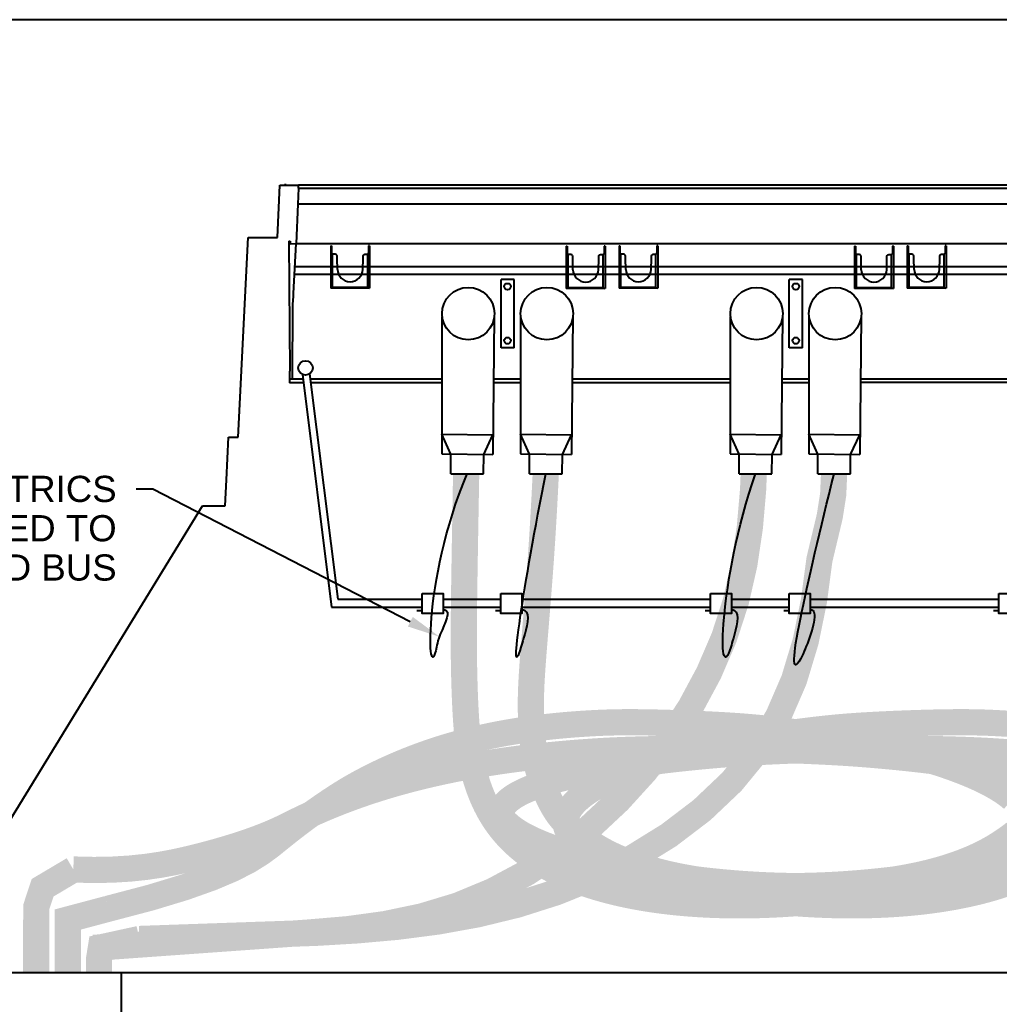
# Model space of a CAD drawing. Header units: feet. Extents: x -208 to 2089, y -974 to 342.
# Drawn here: x 1300.4 to 1375.2, y -376.1 to -300.9 of the extents above; entities that cross this region are included whole.
import ezdxf
from ezdxf import colors
from ezdxf.entities.mleader import LeaderData, LeaderLine
from ezdxf.math import Vec2, Vec3

# ---------------------------------------------------------------- set-up
doc = ezdxf.new("R2010")
doc.units = ezdxf.units.FT
doc.header["$MEASUREMENT"] = 0
doc.layers.get('Defpoints').update_dxf_attribs({"color": 5})
for name, color, linetype in [('CABLE', 2, 'Continuous'), ('EQUIPMENT', 6, 'Continuous'), ('TEXT', 1, 'Continuous')]:
    doc.layers.add(name, color=color, linetype=linetype)
doc.styles.add('NEI-A', font='arial.ttf', dxfattribs={"height": 0.1})

msp = doc.modelspace()

# ---------------------------------------------------------------- linework, layer by layer
at = {"layer": 'CABLE', "const_width": 2}
for points in [[(1334.47346, -335.49315), (1334.4494, -336.84975), (1334.42727, -338.10222), (1334.40697, -339.26021), (1334.38841, -340.33334), (1334.37149, -341.33122), (1334.35611, -342.26349), (1334.34219, -343.13977), (1334.32961, -343.96968), (1334.31836, -344.76204), (1334.3087, -345.52246), (1334.30094, -346.25572), (1334.29542, -346.96663), (1334.29248, -347.65997), (1334.29242, -348.34055), (1334.2956, -349.01315), (1334.30232, -349.68258), (1334.31286, -350.35187), (1334.32718, -351.01705), (1334.34518, -351.67239), (1334.36677, -352.31219), (1334.39185, -352.93069), (1334.42031, -353.5222), (1334.45208, -354.08097), (1334.48703, -354.60128), (1334.52514, -355.07922), (1334.56658, -355.51816), (1334.61158, -355.92324), (1334.66037, -356.29964), (1334.71319, -356.65252), (1334.77027, -356.98706), (1334.83183, -357.30842), (1334.89812, -357.62176), (1334.96935, -357.93136), (1335.04571, -358.23797), (1335.12738, -358.54144), (1335.21454, -358.84162), (1335.30735, -359.13837), (1335.40601, -359.43154), (1335.51067, -359.72099), (1335.62153, -360.00656), (1335.73875, -360.28812), (1335.86249, -360.56553), (1335.99293, -360.83864), (1336.1302, -361.10734), (1336.27448, -361.37147), (1336.42592, -361.63092), (1336.58468, -361.88553), (1336.75092, -362.13517), (1336.92476, -362.37973), (1337.10622, -362.61916), (1337.29525, -362.85345), (1337.49182, -363.08255), (1337.69592, -363.30646), (1337.9075, -363.52513), (1338.12653, -363.73856), (1338.35299, -363.94671), (1338.58683, -364.14958), (1338.82791, -364.34718), (1339.0761, -364.53957), (1339.33125, -364.72679), (1339.59321, -364.90887), (1339.86183, -365.08587), (1340.13698, -365.25782), (1340.41851, -365.42476), (1340.70626, -365.58675), (1341.0001, -365.74381), (1341.29988, -365.89601), (1341.60545, -366.04337), (1341.91666, -366.18594), (1342.23337, -366.32377), (1342.55543, -366.45689), (1342.88269, -366.58536), (1343.21501, -366.70921), (1343.55223, -366.82849), (1343.89422, -366.94325), (1344.24082, -367.05352), (1344.59189, -367.15934), (1344.94728, -367.26077), (1345.30684, -367.35784), (1345.67043, -367.4506), (1346.0379, -367.5391), (1346.4091, -367.62337), (1346.78389, -367.70345), (1347.16211, -367.7794), (1347.54363, -367.85125), (1347.92829, -367.91905), (1348.31595, -367.98285), (1348.70646, -368.04267), (1349.09968, -368.09858), (1349.49545, -368.15061), (1349.89363, -368.1988), (1350.29408, -368.2432), (1350.69664, -368.28385), (1351.10117, -368.32079), (1351.50752, -368.35408), (1351.91555, -368.38374), (1352.3251, -368.40984), (1352.73604, -368.43239), (1353.14821, -368.45146), (1353.56147, -368.46709), (1353.97566, -368.47931), (1354.39065, -368.48817), (1354.80629, -368.49372), (1355.22243, -368.496), (1355.63891, -368.49505), (1356.05561, -368.49091), (1356.47236, -368.48363), (1356.88902, -368.47325), (1357.30545, -368.45982), (1357.72149, -368.44337), (1358.13701, -368.42396), (1358.55184, -368.40162), (1358.96586, -368.37639), (1359.3789, -368.34833), (1359.79083, -368.31747), (1360.20149, -368.28386), (1360.61074, -368.24755), (1361.01843, -368.20856), (1361.42441, -368.16696), (1361.82855, -368.12277), (1362.23068, -368.07605), (1362.63067, -368.02684), (1363.02836, -367.97517), (1363.42361, -367.92111), (1363.81628, -367.86468), (1364.20621, -367.80593), (1364.59326, -367.7449), (1364.97728, -367.68164), (1365.35813, -367.6162), (1365.73565, -367.54861), (1366.10971, -367.47891), (1366.48015, -367.40716), (1366.84682, -367.33339), (1367.20959, -367.25764), (1367.5683, -367.17997), (1367.9228, -367.10042), (1368.27295, -367.01902), (1368.61861, -366.93582), (1368.95961, -366.85086), (1369.29583, -366.76419), (1369.62711, -366.67586), (1369.9533, -366.58589), (1370.27426, -366.49435), (1370.58984, -366.40126), (1370.89989, -366.30668), (1371.20427, -366.21065), (1371.50283, -366.1132), (1371.79542, -366.0144), (1372.08189, -365.91426), (1372.3621, -365.81285), (1372.6359, -365.7102), (1372.90315, -365.60636), (1373.1637, -365.50137), (1373.41739, -365.39528), (1373.66409, -365.28812), (1373.90364, -365.17994), (1374.13591, -365.07079), (1374.36073, -364.9607), (1374.57797, -364.84972), (1374.78748, -364.7379), (1374.98911, -364.62527), (1375.18272, -364.51189), (1375.36815, -364.39779), (1375.54526, -364.28301), (1375.71391, -364.16761), (1375.87394, -364.05161), (1376.02521, -363.93508), (1376.16758, -363.81805)], [(1356.41997, -335.55039), (1356.37262, -336.76106), (1356.12521, -339.62769), (1355.70199, -342.46724), (1355.06174, -345.27212), (1354.16497, -348.03428), (1353.00352, -350.7374), (1351.59608, -353.35802), (1349.96223, -355.87249), (1348.12152, -358.25714), (1346.09353, -360.4883), (1343.89781, -362.5423), (1341.55394, -364.39548), (1339.08148, -366.02416), (1336.49999, -367.40469), (1333.82905, -368.51339), (1331.08665, -369.34088), (1328.28563, -369.92569), (1325.4377, -370.31633), (1322.5546, -370.56137), (1306.02817, -371.74378)], [(1362.55216, -335.55039), (1362.48514, -337.11841), (1362.22281, -338.79473), (1361.43549, -342.09586), (1361.01372, -345.25383), (1360.38604, -348.32812), (1359.49584, -351.28147), (1358.28651, -354.07663), (1356.70368, -356.67696), (1354.74728, -359.0603), (1352.47341, -361.21955), (1349.94082, -363.14827), (1347.20819, -364.84003), (1344.33427, -366.28842), (1341.37759, -367.48711), (1338.3794, -368.44173), (1335.3481, -369.18059), (1332.28841, -369.7345), (1329.20506, -370.13429), (1326.1028, -370.41079), (1322.98633, -370.59481), (1309.53383, -371.06282)], [(1340.54798, -335.55039), (1340.47098, -337.09648), (1340.39449, -338.50865), (1340.31867, -339.80032), (1340.2437, -340.98493), (1340.16975, -342.07592), (1340.09701, -343.08672), (1340.02564, -344.03077), (1339.95582, -344.9215), (1339.8878, -345.77), (1339.82212, -346.5779), (1339.75943, -347.3445), (1339.70034, -348.06909), (1339.64547, -348.75095), (1339.59546, -349.38938), (1339.55094, -349.98366), (1339.51252, -350.53308), (1339.48067, -351.03795), (1339.4552, -351.50268), (1339.43575, -351.93267), (1339.42195, -352.33335), (1339.41345, -352.71015), (1339.40989, -353.06847), (1339.4109, -353.41375), (1339.41614, -353.75139), (1339.42533, -354.0859), (1339.43856, -354.41807), (1339.45602, -354.74778), (1339.47789, -355.07489), (1339.50435, -355.39927), (1339.5356, -355.7208), (1339.5718, -356.03935), (1339.61315, -356.35478), (1339.65983, -356.66698), (1339.71202, -356.97581), (1339.76991, -357.28114), (1339.83368, -357.58285), (1339.90351, -357.8808), (1339.97959, -358.17487), (1340.06209, -358.46492), (1340.15121, -358.75084), (1340.24686, -359.03221), (1340.34791, -359.30751), (1340.45293, -359.57497), (1340.56052, -359.83279), (1340.66927, -360.07918), (1340.77778, -360.31234), (1340.88463, -360.53049), (1340.98842, -360.73184), (1341.08811, -360.91526), (1341.18415, -361.08223), (1341.27738, -361.2349), (1341.36863, -361.37543), (1341.45871, -361.50596), (1341.54846, -361.62864), (1341.63871, -361.74562), (1341.73028, -361.85904), (1341.82421, -361.97093), (1341.92235, -362.08275), (1342.02674, -362.19585), (1342.13944, -362.31155), (1342.2625, -362.43119), (1342.39796, -362.55611), (1342.54789, -362.68764), (1342.71433, -362.82713), (1342.89875, -362.97538), (1343.10027, -363.13113), (1343.31742, -363.29257), (1343.54874, -363.45792), (1343.79277, -363.62537), (1344.04804, -363.79313), (1344.31309, -363.95941), (1344.58645, -364.1224), (1344.86688, -364.28063), (1345.154, -364.43383), (1345.44767, -364.58206), (1345.74771, -364.72536), (1346.05397, -364.86378), (1346.3663, -364.99738), (1346.68454, -365.1262), (1347.00852, -365.2503), (1347.33811, -365.36971), (1347.67313, -365.4845), (1348.01344, -365.59472), (1348.35886, -365.7004), (1348.70926, -365.80161), (1349.06447, -365.89839), (1349.42433, -365.9908), (1349.78868, -366.07887), (1350.15738, -366.16267), (1350.53026, -366.24224), (1350.90717, -366.31764), (1351.28794, -366.3889), (1351.67243, -366.45609), (1352.06047, -366.51924), (1352.45191, -366.57842), (1352.84659, -366.63367), (1353.24436, -366.68504), (1353.64506, -366.73258), (1354.04852, -366.77635), (1354.4546, -366.81638), (1354.86314, -366.85274), (1355.27398, -366.88546), (1355.68696, -366.91461), (1356.10193, -366.94022), (1356.51873, -366.96236), (1356.9372, -366.98106), (1357.35718, -366.99639), (1357.77853, -367.00839), (1358.20108, -367.0171), (1358.62467, -367.02258), (1359.04915, -367.02489), (1359.47436, -367.02406), (1359.90015, -367.02015), (1360.32635, -367.01322), (1360.75281, -367.0033), (1361.17938, -366.99045), (1361.6059, -366.97471), (1362.0322, -366.95615), (1362.45814, -366.9348), (1362.88356, -366.91073), (1363.30829, -366.88397), (1363.73219, -366.85458), (1364.15509, -366.8226), (1364.57684, -366.7881), (1364.99728, -366.75111), (1365.41626, -366.71169), (1365.83362, -366.66989), (1366.24919, -366.62575), (1366.66283, -366.57933), (1367.07438, -366.53068), (1367.48368, -366.47985), (1367.89057, -366.42688), (1368.2949, -366.37183), (1368.69651, -366.31474), (1369.09524, -366.25567), (1369.49093, -366.19467), (1369.88344, -366.13179), (1370.2726, -366.06707), (1370.65825, -366.00056), (1371.04024, -365.93232), (1371.41842, -365.8624), (1371.79261, -365.79084), (1372.16268, -365.7177), (1372.52846, -365.64302), (1372.88979, -365.56686), (1373.24651, -365.48926), (1373.59848, -365.41028), (1373.94553, -365.32996), (1374.28751, -365.24836), (1374.62426, -365.16552), (1374.95562, -365.0815), (1375.28143, -364.99634), (1375.60154, -364.91009), (1375.9158, -364.82281), (1376.22404, -364.73454)], [(1376.17256, -360.37103), (1376.03734, -360.25487), (1375.89408, -360.13916), (1375.74289, -360.02391), (1375.58389, -359.90915), (1375.41719, -359.79491), (1375.24288, -359.68121), (1375.06108, -359.56808), (1374.87189, -359.45553), (1374.67543, -359.3436), (1374.4718, -359.23231), (1374.26111, -359.12168), (1374.04346, -359.01174), (1373.81896, -358.90251), (1373.58773, -358.79402), (1373.34987, -358.68629), (1373.10548, -358.57934), (1372.85468, -358.47321), (1372.59757, -358.36791), (1372.33426, -358.26347), (1372.06486, -358.15992), (1371.78948, -358.05727), (1371.50822, -357.95556), (1371.22119, -357.8548), (1370.92849, -357.75503), (1370.63025, -357.65626), (1370.32656, -357.55853), (1370.01753, -357.46185), (1369.70327, -357.36625), (1369.38388, -357.27175), (1369.05949, -357.17839), (1368.73018, -357.08618), (1368.39608, -356.99515), (1368.05729, -356.90532), (1367.71391, -356.81672), (1367.36605, -356.72937), (1367.01383, -356.64329), (1366.65734, -356.55852), (1366.29671, -356.47508), (1365.93202, -356.39298), (1365.5634, -356.31226), (1365.19095, -356.23294), (1364.81478, -356.15504), (1364.435, -356.07859), (1364.0517, -356.00362), (1363.66501, -355.93014), (1363.27503, -355.85818), (1362.88186, -355.78777), (1362.48562, -355.71893), (1362.08641, -355.65169), (1361.68434, -355.58607), (1361.27952, -355.52209), (1360.87205, -355.45978), (1360.46204, -355.39916), (1360.04961, -355.34027), (1359.63486, -355.28311), (1359.21789, -355.22773), (1358.79881, -355.17413), (1358.37774, -355.12235), (1357.95477, -355.07241), (1357.52888, -355.02432), (1357.09446, -354.97801), (1356.64476, -354.9334), (1356.17302, -354.8904), (1355.67251, -354.84892), (1355.13647, -354.80889), (1354.55814, -354.77021), (1353.93079, -354.73281), (1353.25111, -354.6967), (1352.52958, -354.66233), (1351.78011, -354.63025), (1351.01663, -354.601), (1350.25306, -354.57514), (1349.50332, -354.55322), (1348.78134, -354.53578), (1348.10104, -354.52338), (1347.47289, -354.51642), (1346.8936, -354.51467), (1346.35642, -354.51778), (1345.85462, -354.52536), (1345.38145, -354.53707), (1344.93017, -354.55253), (1344.49404, -354.57138), (1344.06632, -354.59324), (1343.6414, -354.61781), (1343.21825, -354.64507), (1342.79698, -354.67502), (1342.37771, -354.70769), (1341.96052, -354.74312), (1341.54554, -354.78132), (1341.13287, -354.82231), (1340.72262, -354.86613), (1340.31489, -354.9128), (1339.90978, -354.96232), (1339.50738, -355.01474), (1339.10779, -355.07005), (1338.71109, -355.12829), (1338.31737, -355.18947), (1337.92673, -355.2536), (1337.53927, -355.32071), (1337.15505, -355.39081), (1336.77409, -355.46389), (1336.39639, -355.53992), (1336.02196, -355.61891), (1335.65079, -355.70082), (1335.28288, -355.78564), (1334.91822, -355.87335), (1334.55683, -355.96394), (1334.1987, -356.05739), (1333.84379, -356.15366), (1333.49207, -356.25274), (1333.1435, -356.35459), (1332.79807, -356.45917), (1332.45572, -356.56647), (1332.11643, -356.67645), (1331.78016, -356.78907), (1331.44688, -356.90432), (1331.11655, -357.02216), (1330.78914, -357.14256), (1330.46462, -357.2655), (1330.14295, -357.39093), (1329.82409, -357.51883), (1329.50802, -357.64918), (1329.1947, -357.78194), (1328.8841, -357.91708), (1328.57618, -358.05457), (1328.2709, -358.19439), (1327.96824, -358.33649), (1327.66816, -358.48086), (1327.37062, -358.62747), (1327.07559, -358.77627), (1326.78305, -358.92725), (1326.49229, -359.08086), (1326.20006, -359.23954), (1325.90242, -359.40622), (1325.59545, -359.58382), (1325.27522, -359.77527), (1324.93782, -359.98349), (1324.57931, -360.21141), (1324.19577, -360.46196), (1323.78407, -360.73769), (1323.34425, -361.0397), (1322.87713, -361.36872), (1322.38356, -361.72548), (1321.86434, -362.1107), (1321.32033, -362.5251), (1320.75233, -362.96943), (1320.1612, -363.44441), (1319.533, -363.95138), (1318.79488, -364.49422), (1317.85921, -365.07739), (1316.63839, -365.7054), (1315.04481, -366.38273), (1312.99084, -367.11385), (1310.38887, -367.90326), (1307.15129, -368.75545)], [(1376.34312, -366.58536), (1376.01081, -366.70921), (1375.67358, -366.82849), (1375.3316, -366.94325), (1374.985, -367.05352), (1374.63393, -367.15934), (1374.27854, -367.26077), (1373.91898, -367.35784), (1373.55539, -367.4506), (1373.18792, -367.5391), (1372.81672, -367.62337), (1372.44193, -367.70345), (1372.0637, -367.7794), (1371.68218, -367.85125), (1371.29752, -367.91905), (1370.90986, -367.98285), (1370.51935, -368.04267), (1370.12613, -368.09858), (1369.73036, -368.15061), (1369.33218, -368.1988), (1368.93174, -368.2432), (1368.52917, -368.28385), (1368.12464, -368.32079), (1367.71829, -368.35408), (1367.31027, -368.38374), (1366.90071, -368.40984), (1366.48977, -368.43239), (1366.0776, -368.45146), (1365.66435, -368.46709), (1365.25015, -368.47931), (1364.83516, -368.48817), (1364.41952, -368.49372), (1364.00339, -368.496), (1363.5869, -368.49505), (1363.17021, -368.49091), (1362.75346, -368.48363), (1362.33679, -368.47325), (1361.92037, -368.45982), (1361.50432, -368.44337), (1361.08881, -368.42396), (1360.67397, -368.40162), (1360.25996, -368.37639), (1359.84691, -368.34833), (1359.43499, -368.31747), (1359.02433, -368.28386), (1358.61508, -368.24755), (1358.20739, -368.20856), (1357.8014, -368.16696), (1357.39727, -368.12277), (1356.99513, -368.07605), (1356.59515, -368.02684), (1356.19745, -367.97517), (1355.8022, -367.92111), (1355.40953, -367.86468), (1355.0196, -367.80593), (1354.63255, -367.7449), (1354.24853, -367.68164), (1353.86768, -367.6162), (1353.49016, -367.54861), (1353.11611, -367.47891), (1352.74567, -367.40716), (1352.37899, -367.33339), (1352.01623, -367.25764), (1351.65752, -367.17997), (1351.30302, -367.10042), (1350.95286, -367.01902), (1350.60721, -366.93582), (1350.2662, -366.85086), (1349.92998, -366.76419), (1349.5987, -366.67586), (1349.27251, -366.58589), (1348.95155, -366.49435), (1348.63598, -366.40126), (1348.32592, -366.30668), (1348.02155, -366.21065), (1347.72299, -366.1132), (1347.4304, -366.0144), (1347.14393, -365.91426), (1346.86371, -365.81285), (1346.58991, -365.7102), (1346.32266, -365.60636), (1346.06212, -365.50137), (1345.80842, -365.39528), (1345.56173, -365.28812), (1345.32217, -365.17994), (1345.08991, -365.07079), (1344.86508, -364.9607), (1344.64784, -364.84972), (1344.43833, -364.7379), (1344.2367, -364.62527), (1344.0431, -364.51189), (1343.85766, -364.39779), (1343.68055, -364.28301), (1343.5119, -364.16761), (1343.35187, -364.05161), (1343.2006, -363.93508), (1343.05824, -363.81805), (1342.92492, -363.70056), (1342.80077, -363.58265), (1342.68591, -363.46437), (1342.58044, -363.34575), (1342.48449, -363.22685), (1342.39816, -363.10769), (1342.32158, -362.98832), (1342.25484, -362.86878), (1342.19805, -362.74911), (1342.15118, -362.62934), (1342.11416, -362.50949), (1342.08696, -362.38961), (1342.06951, -362.2697), (1342.06176, -362.14981), (1342.06365, -362.02997), (1342.07514, -361.91019), (1342.09616, -361.79051), (1342.12661, -361.67096), (1342.16638, -361.55155), (1342.21538, -361.43232), (1342.27348, -361.31328), (1342.34058, -361.19447), (1342.41657, -361.0759), (1342.50135, -360.9576), (1342.5948, -360.8396), (1342.69683, -360.72192), (1342.80732, -360.60458), (1342.92616, -360.48761), (1343.05325, -360.37103), (1343.18848, -360.25487), (1343.33174, -360.13916), (1343.48292, -360.02391), (1343.64192, -359.90915), (1343.80863, -359.79491), (1343.98294, -359.68121), (1344.16474, -359.56808), (1344.35392, -359.45553), (1344.55038, -359.3436), (1344.75402, -359.23231), (1344.96471, -359.12168), (1345.18236, -359.01174), (1345.40685, -358.90251), (1345.63808, -358.79402), (1345.87595, -358.68629), (1346.12033, -358.57934), (1346.37113, -358.47321), (1346.62824, -358.36791), (1346.89155, -358.26347), (1347.16095, -358.15992), (1347.43634, -358.05727), (1347.7176, -357.95556), (1348.00463, -357.8548), (1348.29732, -357.75503), (1348.59557, -357.65626), (1348.89926, -357.55853), (1349.20829, -357.46185), (1349.52255, -357.36625), (1349.84193, -357.27175), (1350.16633, -357.17839), (1350.49563, -357.08618), (1350.82973, -356.99515), (1351.16853, -356.90532), (1351.51191, -356.81672), (1351.85976, -356.72937), (1352.21199, -356.64329), (1352.56847, -356.55852), (1352.92911, -356.47508), (1353.29379, -356.39298), (1353.66241, -356.31226), (1354.03486, -356.23294), (1354.41103, -356.15504), (1354.79082, -356.07859), (1355.17411, -356.00362), (1355.5608, -355.93014), (1355.95079, -355.85818), (1356.34395, -355.78777), (1356.7402, -355.71893), (1357.13941, -355.65169), (1357.54148, -355.58607), (1357.9463, -355.52209), (1358.35377, -355.45978), (1358.76377, -355.39916), (1359.1762, -355.34027), (1359.59096, -355.28311), (1360.00793, -355.22773), (1360.427, -355.17413), (1360.84808, -355.12235), (1361.27104, -355.07241), (1361.69693, -355.02432), (1362.13135, -354.97801), (1362.58106, -354.9334), (1363.05279, -354.8904), (1363.55331, -354.84892), (1364.08935, -354.80889), (1364.66767, -354.77021), (1365.29502, -354.73281), (1365.9747, -354.6967), (1366.69624, -354.66233), (1367.44571, -354.63025), (1368.20919, -354.601), (1368.97276, -354.57514), (1369.72249, -354.55322), (1370.44447, -354.53578), (1371.12478, -354.52338), (1371.75293, -354.51642), (1372.33222, -354.51467), (1372.86939, -354.51778), (1373.37119, -354.52536), (1373.84436, -354.53707), (1374.29564, -354.55253), (1374.73177, -354.57138), (1375.1595, -354.59324), (1375.58442, -354.61781), (1376.00756, -354.64507), (1376.42883, -354.67502)], [(1376.34431, -358.53224), (1376.04937, -358.46688), (1375.74845, -358.40242), (1375.44165, -358.33886), (1375.12908, -358.27621), (1374.81086, -358.21448), (1374.4871, -358.15367), (1374.15792, -358.09381), (1373.82341, -358.03489), (1373.4837, -357.97693), (1373.13889, -357.91993), (1372.7891, -357.8639), (1372.43445, -357.80885), (1372.07503, -357.75479), (1371.71097, -357.70172), (1371.34238, -357.64967), (1370.96936, -357.59862), (1370.59204, -357.5486), (1370.21051, -357.49962), (1369.82491, -357.45167), (1369.43532, -357.40477), (1369.04188, -357.35894), (1368.64469, -357.31416), (1368.24385, -357.27047), (1367.8395, -357.22785), (1367.43172, -357.18633), (1367.02065, -357.14591), (1366.60639, -357.1066), (1366.18905, -357.06841), (1365.76874, -357.03135), (1365.34558, -356.99542), (1364.91848, -356.96061), (1364.4816, -356.92678), (1364.02789, -356.89378), (1363.55031, -356.86144), (1363.04182, -356.8296), (1362.49537, -356.7981), (1361.90393, -356.76679), (1361.26044, -356.7355), (1360.56027, -356.70421), (1359.80837, -356.67348), (1359.01211, -356.64399), (1358.17884, -356.61645), (1357.31591, -356.59154), (1356.4307, -356.56996), (1355.53054, -356.5524), (1354.62281, -356.53955), (1353.71487, -356.53191), (1352.81411, -356.52918), (1351.92795, -356.53089), (1351.06378, -356.53653), (1350.22902, -356.54562), (1349.43107, -356.55767), (1348.67734, -356.57218), (1347.97523, -356.58868), (1347.32973, -356.60675), (1346.73621, -356.62632), (1346.18759, -356.64739), (1345.67683, -356.66998), (1345.19687, -356.69409), (1344.74064, -356.71973), (1344.30108, -356.74691), (1343.87114, -356.77564), (1343.44495, -356.80593), (1343.02133, -356.83777), (1342.60032, -356.87118), (1342.18194, -356.90616), (1341.76622, -356.94272), (1341.35317, -356.98086), (1340.94283, -357.02059), (1340.53521, -357.06191), (1340.13034, -357.10482), (1339.72819, -357.14933), (1339.32877, -357.19545), (1338.93204, -357.24317), (1338.538, -357.29251), (1338.14662, -357.34346), (1337.7579, -357.39602), (1337.37181, -357.45021), (1336.98833, -357.50602), (1336.60746, -357.56346), (1336.22917, -357.62253), (1335.85345, -357.68323), (1335.48027, -357.74557), (1335.10963, -357.80956), (1334.74151, -357.87518), (1334.37589, -357.94246), (1334.01274, -358.01139), (1333.65207, -358.08197), (1333.29384, -358.15421), (1332.93804, -358.22812), (1332.58466, -358.30369), (1332.23368, -358.38093), (1331.88508, -358.45984), (1331.53885, -358.54043), (1331.19496, -358.62269), (1330.8534, -358.70664), (1330.51416, -358.79228), (1330.17721, -358.8796), (1329.84255, -358.96862), (1329.51015, -359.05934), (1329.17999, -359.15175), (1328.85206, -359.24587), (1328.52635, -359.3417), (1328.20284, -359.43923), (1327.8815, -359.53848), (1327.56232, -359.63945), (1327.24529, -359.74214), (1326.93039, -359.84655), (1326.61761, -359.95269), (1326.30691, -360.06056), (1325.9983, -360.17017), (1325.69174, -360.28151), (1325.38723, -360.3946), (1325.08475, -360.50943), (1324.78428, -360.626), (1324.4858, -360.74433), (1324.1893, -360.86442), (1323.89476, -360.98626), (1323.60217, -361.10987), (1323.3115, -361.23524), (1323.02274, -361.36238), (1322.73587, -361.49129), (1322.45088, -361.62198), (1322.16774, -361.75445), (1321.88645, -361.8887), (1321.60699, -362.02474), (1321.32842, -362.16267), (1321.04614, -362.30308), (1320.75466, -362.44664), (1320.44845, -362.59403), (1320.122, -362.74593), (1319.76981, -362.90302), (1319.38637, -363.06598), (1318.96616, -363.23549), (1318.50429, -363.41202), (1317.99835, -363.59515), (1317.44657, -363.78428), (1316.84714, -363.97878), (1316.19828, -364.17803), (1315.49821, -364.38142), (1314.74513, -364.58833), (1313.93726, -364.79813), (1313.07126, -365.00875), (1312.13763, -365.21227), (1311.12532, -365.39929), (1310.02327, -365.56045), (1308.82043, -365.68636), (1307.50575, -365.76764), (1306.06817, -365.79489), (1304.49665, -365.75876)], [(1376.32707, -362.97538), (1376.12555, -363.13113), (1375.9084, -363.29257), (1375.67708, -363.45792), (1375.43305, -363.62537), (1375.17778, -363.79313), (1374.91273, -363.95941), (1374.63937, -364.1224), (1374.35893, -364.28063), (1374.07181, -364.43383), (1373.77815, -364.58206), (1373.47811, -364.72536), (1373.17185, -364.86378), (1372.85952, -364.99738), (1372.54128, -365.1262), (1372.21729, -365.2503), (1371.88771, -365.36971), (1371.55268, -365.4845), (1371.21238, -365.59472), (1370.86695, -365.7004), (1370.51655, -365.80161), (1370.16135, -365.89839), (1369.80149, -365.9908), (1369.43713, -366.07887), (1369.06844, -366.16267), (1368.69556, -366.24224), (1368.31865, -366.31764), (1367.93787, -366.3889), (1367.55339, -366.45609), (1367.16534, -366.51924), (1366.7739, -366.57842), (1366.37922, -366.63367), (1365.98145, -366.68504), (1365.58076, -366.73258), (1365.17729, -366.77635), (1364.77121, -366.81638), (1364.36267, -366.85274), (1363.95183, -366.88546), (1363.53885, -366.91461), (1363.12389, -366.94022), (1362.70709, -366.96236), (1362.28862, -366.98106), (1361.86863, -366.99639), (1361.44729, -367.00839), (1361.02474, -367.0171), (1360.60115, -367.02258), (1360.17667, -367.02489), (1359.75145, -367.02406), (1359.32567, -367.02015), (1358.89946, -367.01322), (1358.473, -367.0033), (1358.04643, -366.99045), (1357.61992, -366.97471), (1357.19361, -366.95615), (1356.76767, -366.9348), (1356.34226, -366.91073), (1355.91752, -366.88397), (1355.49363, -366.85458), (1355.07073, -366.8226), (1354.64897, -366.7881), (1354.22853, -366.75111), (1353.80956, -366.71169), (1353.3922, -366.66989), (1352.97662, -366.62575), (1352.56298, -366.57933), (1352.15143, -366.53068), (1351.74214, -366.47985), (1351.33524, -366.42688), (1350.93092, -366.37183), (1350.52931, -366.31474), (1350.13058, -366.25567), (1349.73488, -366.19467), (1349.34237, -366.13179), (1348.95322, -366.06707), (1348.56756, -366.00056), (1348.18557, -365.93232), (1347.8074, -365.8624), (1347.4332, -365.79084), (1347.06313, -365.7177), (1346.69736, -365.64302), (1346.33603, -365.56686), (1345.9793, -365.48926), (1345.62733, -365.41028), (1345.28028, -365.32996), (1344.9383, -365.24836), (1344.60156, -365.16552), (1344.2702, -365.0815), (1343.94438, -364.99634), (1343.62427, -364.91009), (1343.31002, -364.82281), (1343.00178, -364.73454), (1342.69971, -364.64534), (1342.40397, -364.55525), (1342.11471, -364.46432), (1341.8321, -364.37261), (1341.55629, -364.28015), (1341.28743, -364.18702), (1341.02569, -364.09324), (1340.77122, -363.99888), (1340.52417, -363.90398), (1340.28471, -363.80859), (1340.05299, -363.71277), (1339.82917, -363.61656), (1339.6134, -363.52001), (1339.40584, -363.42317), (1339.20666, -363.32609), (1339.01599, -363.22883), (1338.83401, -363.13143), (1338.66087, -363.03394), (1338.49673, -362.93641), (1338.34173, -362.83889), (1338.19605, -362.74143), (1338.05983, -362.64421), (1337.93318, -362.54785), (1337.81622, -362.45314), (1337.70906, -362.36083), (1337.61181, -362.27168), (1337.52457, -362.18647), (1337.44747, -362.10595), (1337.38061, -362.03088), (1337.32392, -361.96179), (1337.27661, -361.89815), (1337.23771, -361.83922), (1337.20625, -361.78422), (1337.18126, -361.73241), (1337.16178, -361.68301), (1337.14682, -361.63528), (1337.13542, -361.58844), (1337.12687, -361.54176), (1337.1215, -361.49454), (1337.11993, -361.44609), (1337.12273, -361.39574), (1337.13051, -361.34281), (1337.14387, -361.28661), (1337.16341, -361.22646), (1337.18972, -361.16169), (1337.22333, -361.09185), (1337.26452, -361.01745), (1337.31349, -360.93923), (1337.37045, -360.85794), (1337.4356, -360.77433), (1337.50914, -360.68914), (1337.59129, -360.60312), (1337.68225, -360.51701), (1337.78216, -360.43144), (1337.89097, -360.34654), (1338.00858, -360.26232), (1338.13486, -360.17879), (1338.2697, -360.09595), (1338.413, -360.01381), (1338.56463, -359.93239), (1338.7245, -359.85169), (1338.89248, -359.77172), (1339.06847, -359.69249), (1339.25234, -359.614), (1339.444, -359.53627), (1339.64333, -359.4593), (1339.85022, -359.38311), (1340.06455, -359.3077), (1340.28621, -359.23308), (1340.51509, -359.15926), (1340.75109, -359.08624), (1340.99408, -359.01405), (1341.24395, -358.94267), (1341.5006, -358.87213), (1341.76391, -358.80244), (1342.03376, -358.73359), (1342.31006, -358.6656), (1342.59268, -358.59848), (1342.88151, -358.53224), (1343.17644, -358.46688), (1343.47737, -358.40242), (1343.78417, -358.33886), (1344.09673, -358.27621), (1344.41495, -358.21448), (1344.73871, -358.15367), (1345.0679, -358.09381), (1345.40241, -358.03489), (1345.74212, -357.97693), (1346.08692, -357.91993), (1346.43671, -357.8639), (1346.79137, -357.80885), (1347.15078, -357.75479), (1347.51484, -357.70172), (1347.88344, -357.64967), (1348.25645, -357.59862), (1348.63378, -357.5486), (1349.0153, -357.49962), (1349.40091, -357.45167), (1349.79049, -357.40477), (1350.18393, -357.35894), (1350.58113, -357.31416), (1350.98196, -357.27047), (1351.38632, -357.22785), (1351.79409, -357.18633), (1352.20516, -357.14591), (1352.61943, -357.1066), (1353.03677, -357.06841), (1353.45708, -357.03135), (1353.88024, -356.99542), (1354.30734, -356.96061), (1354.74422, -356.92678), (1355.19793, -356.89378), (1355.6755, -356.86144), (1356.184, -356.8296), (1356.73044, -356.7981), (1357.32189, -356.76679), (1357.96538, -356.7355), (1358.66555, -356.70421), (1359.41744, -356.67348), (1360.2137, -356.64399), (1361.04698, -356.61645), (1361.9099, -356.59154), (1362.79512, -356.56996), (1363.69527, -356.5524), (1364.603, -356.53955), (1365.51095, -356.53191), (1366.4117, -356.52918), (1367.29787, -356.53089), (1368.16203, -356.53653), (1368.99679, -356.54562), (1369.79474, -356.55767), (1370.54848, -356.57218), (1371.25059, -356.58868), (1371.89608, -356.60675), (1372.48961, -356.62632), (1373.03822, -356.64739), (1373.54898, -356.66998), (1374.02895, -356.69409), (1374.48518, -356.71973), (1374.92473, -356.74691), (1375.35467, -356.77564), (1375.78087, -356.80593), (1376.20449, -356.83777)], [(1304.49665, -365.75876), (1302.14667, -367.15336), (1301.66904, -368.60485), (1301.64903, -372.23298), (1301.65013, -373.61092)], [(1307.15129, -368.75545), (1304.06478, -369.57782), (1304.06478, -372.6478), (1304.06478, -373.61092)], [(1309.53383, -371.06282), (1306.59936, -371.70291), (1306.44732, -372.6478), (1306.44732, -373.61092)]]:
    msp.add_lwpolyline(points, dxfattribs=at)
at = {"layer": 'Defpoints'}
msp.add_lwpolyline([(1239.61679, -300.87849), (1239.61679, -628.87849), (1737.55457, -628.87849), (1737.47456, -300.87849)], close=True, dxfattribs=at)
at = {"layer": 'EQUIPMENT'}
for p, q in [((1320.69642, -313.50383), (1320.69615, -313.40274)), ((1320.0664, -317.51721), (1320.25316, -313.50383)), ((1320.25316, -313.50383), (1321.67646, -313.50383)), ((1321.67646, -313.73707), (1321.62969, -314.95064)), ((1391.54936, -313.50383), (1321.67646, -313.50383)), ((1321.67646, -313.73707), (1321.67646, -313.50383)), ((1321.67646, -313.73735), (1391.54936, -313.73735)), ((1321.62969, -314.95064), (1321.48997, -317.96075)), ((1321.6299, -314.94631), (1391.59612, -314.95064)), ((1317.07953, -332.75452), (1317.82632, -317.51749)), ((1317.82632, -317.51749), (1320.0664, -317.51721)), ((1320.92967, -317.7975), (1321.02319, -327.71434)), ((1320.92967, -317.7975), (1321.04643, -317.7975)), ((1321.04643, -317.7975), (1321.04643, -317.98399)), ((1321.04643, -317.98399), (1321.48997, -317.96075)), ((1321.3032, -321.78764), (1321.48997, -317.96075)), ((1321.48997, -317.96075), (1391.73585, -317.96075)), ((1324.13419, -318.14737), (1324.13391, -321.36749)), ((1324.13419, -318.14737), (1324.20419, -318.14709)), ((1324.20419, -318.14709), (1324.20419, -318.70711)), ((1324.20419, -318.70711), (1324.27391, -318.77712)), ((1327.02697, -318.70711), (1326.95725, -318.77712)), ((1327.02697, -318.14709), (1327.02697, -318.70711)), ((1327.09697, -318.14737), (1327.02697, -318.14709)), ((1327.09697, -318.14737), (1327.09697, -321.36749)), ((1342.11304, -318.17061), (1342.11276, -321.39073)), ((1342.11304, -318.17061), (1342.18304, -318.17033)), ((1342.18304, -318.17033), (1342.18304, -318.73035)), ((1342.18304, -318.73035), (1342.25276, -318.80036)), ((1345.00582, -318.73035), (1344.9361, -318.80036)), ((1345.00582, -318.17033), (1345.00582, -318.73035)), ((1345.07582, -318.17061), (1345.00582, -318.17033)), ((1345.07582, -318.17061), (1345.07582, -321.39073)), ((1346.13836, -318.14737), (1346.13809, -321.36749)), ((1346.13836, -318.14737), (1346.20836, -318.14709)), ((1346.20836, -318.14709), (1346.20836, -318.70711)), ((1346.20836, -318.70711), (1346.27808, -318.77712)), ((1349.03114, -318.70711), (1348.96142, -318.77712)), ((1349.03114, -318.14709), (1349.03114, -318.70711)), ((1349.10115, -318.14737), (1349.03114, -318.14709)), ((1349.10115, -318.14737), (1349.10115, -321.36749)), ((1364.11721, -318.17061), (1364.11694, -321.39073)), ((1364.11721, -318.17061), (1364.18721, -318.17033)), ((1364.18721, -318.17033), (1364.18721, -318.73035)), ((1364.18721, -318.73035), (1364.25693, -318.80036)), ((1367.00999, -318.73035), (1366.94027, -318.80036)), ((1367.00999, -318.17033), (1367.00999, -318.73035)), ((1367.07999, -318.17061), (1367.00999, -318.17033)), ((1367.07999, -318.17061), (1367.07999, -321.39073)), ((1368.14253, -318.14737), (1368.14226, -321.36749)), ((1368.14253, -318.14737), (1368.21253, -318.14709)), ((1368.21253, -318.14709), (1368.21253, -318.70711)), ((1368.21253, -318.70711), (1368.28226, -318.77712)), ((1371.03532, -318.70711), (1370.96559, -318.77712)), ((1371.03532, -318.14709), (1371.03532, -318.70711)), ((1371.10532, -318.14737), (1371.03532, -318.14709)), ((1371.10532, -318.14737), (1371.10532, -321.36749)), ((1324.48392, -318.77712), (1324.27391, -318.77712)), ((1324.27419, -318.80064), (1324.27391, -318.77712)), ((1324.27392, -321.32073), (1324.27419, -318.80064)), ((1324.55392, -318.80036), (1324.48392, -318.77712)), ((1324.6004, -318.84712), (1324.55392, -318.80036)), ((1324.62392, -318.91712), (1324.6004, -318.84712)), ((1324.62392, -319.10361), (1324.62392, -318.91712)), ((1324.64717, -319.94364), (1324.62392, -319.10361)), ((1326.584, -319.94364), (1326.60724, -319.10361)), ((1326.60724, -318.91712), (1326.63076, -318.84712)), ((1326.60724, -319.10361), (1326.60724, -318.91712)), ((1326.63076, -318.84712), (1326.67724, -318.80036)), ((1326.67724, -318.80036), (1326.74724, -318.77712)), ((1326.74724, -318.77712), (1326.95725, -318.77712)), ((1326.95697, -318.80064), (1326.95725, -318.77712)), ((1326.95697, -321.32073), (1326.95697, -318.80064)), ((1342.46277, -318.80036), (1342.25276, -318.80036)), ((1342.25304, -318.82388), (1342.25276, -318.80036)), ((1342.25277, -321.34397), (1342.25304, -318.82388)), ((1342.53277, -318.8236), (1342.46277, -318.80036)), ((1342.57925, -318.87036), (1342.53277, -318.8236)), ((1342.60277, -318.94036), (1342.57925, -318.87036)), ((1342.60277, -319.12685), (1342.60277, -318.94036)), ((1342.62601, -319.96688), (1342.60277, -319.12685)), ((1344.56284, -319.96688), (1344.58608, -319.12685)), ((1344.58608, -318.94036), (1344.60961, -318.87036)), ((1344.58608, -319.12685), (1344.58608, -318.94036)), ((1344.60961, -318.87036), (1344.65609, -318.8236)), ((1344.65609, -318.8236), (1344.72609, -318.80036)), ((1344.72609, -318.80036), (1344.9361, -318.80036)), ((1344.93582, -318.82388), (1344.9361, -318.80036)), ((1344.93582, -321.34397), (1344.93582, -318.82388)), ((1346.48809, -318.77712), (1346.27808, -318.77712)), ((1346.27836, -318.80064), (1346.27808, -318.77712)), ((1346.27809, -321.32073), (1346.27836, -318.80064)), ((1346.55809, -318.80036), (1346.48809, -318.77712)), ((1346.60458, -318.84712), (1346.55809, -318.80036)), ((1346.6281, -318.91712), (1346.60458, -318.84712)), ((1346.6281, -319.10361), (1346.6281, -318.91712)), ((1346.65134, -319.94364), (1346.6281, -319.10361)), ((1348.58817, -319.94364), (1348.61141, -319.10361)), ((1348.61141, -318.91712), (1348.63493, -318.84712)), ((1348.61141, -319.10361), (1348.61141, -318.91712)), ((1348.63493, -318.84712), (1348.68141, -318.80036)), ((1348.68141, -318.80036), (1348.75141, -318.77712)), ((1348.75141, -318.77712), (1348.96142, -318.77712)), ((1348.96114, -318.80064), (1348.96142, -318.77712)), ((1348.96114, -321.32073), (1348.96114, -318.80064)), ((1364.46694, -318.80036), (1364.25693, -318.80036)), ((1364.25721, -318.82388), (1364.25693, -318.80036)), ((1364.25694, -321.34397), (1364.25721, -318.82388)), ((1364.53694, -318.8236), (1364.46694, -318.80036)), ((1364.58342, -318.87036), (1364.53694, -318.8236)), ((1364.60695, -318.94036), (1364.58342, -318.87036)), ((1364.60695, -319.12685), (1364.60695, -318.94036)), ((1364.63019, -319.96688), (1364.60695, -319.12685)), ((1366.56702, -319.96688), (1366.59026, -319.12685)), ((1366.59026, -318.94036), (1366.61378, -318.87036)), ((1366.59026, -319.12685), (1366.59026, -318.94036)), ((1366.61378, -318.87036), (1366.66026, -318.8236)), ((1366.66026, -318.8236), (1366.73026, -318.80036)), ((1366.73026, -318.80036), (1366.94027, -318.80036)), ((1366.93999, -318.82388), (1366.94027, -318.80036)), ((1366.93999, -321.34397), (1366.93999, -318.82388)), ((1368.49226, -318.77712), (1368.28226, -318.77712)), ((1368.28254, -318.80064), (1368.28226, -318.77712)), ((1368.28226, -321.32073), (1368.28254, -318.80064)), ((1368.56227, -318.80036), (1368.49226, -318.77712)), ((1368.60875, -318.84712), (1368.56227, -318.80036)), ((1368.63227, -318.91712), (1368.60875, -318.84712)), ((1368.63227, -319.10361), (1368.63227, -318.91712)), ((1368.65551, -319.94364), (1368.63227, -319.10361)), ((1370.59234, -319.94364), (1370.61558, -319.10361)), ((1370.61558, -318.91712), (1370.6391, -318.84712)), ((1370.61558, -319.10361), (1370.61558, -318.91712)), ((1370.6391, -318.84712), (1370.68558, -318.80036)), ((1370.68558, -318.80036), (1370.75559, -318.77712)), ((1370.75559, -318.77712), (1370.96559, -318.77712)), ((1370.96531, -318.80064), (1370.96559, -318.77712)), ((1370.96531, -321.32073), (1370.96531, -318.80064)), ((1338.13198, -320.72081), (1337.13198, -320.72081)), ((1337.13198, -325.92081), (1337.13198, -320.72081)), ((1338.13198, -325.92081), (1338.13198, -320.72081)), ((1360.13615, -320.72081), (1359.13615, -320.72081)), ((1359.13615, -325.92081), (1359.13615, -320.72081)), ((1360.13615, -325.92081), (1360.13615, -320.72081)), ((1324.27392, -321.32073), (1324.13391, -321.36749)), ((1327.09697, -321.36749), (1324.13391, -321.36749)), ((1326.95697, -321.32073), (1324.27392, -321.32073)), ((1326.95697, -321.32073), (1327.09697, -321.36749)), ((1342.25277, -321.34397), (1342.11276, -321.39073)), ((1345.07582, -321.39073), (1342.11276, -321.39073)), ((1344.93582, -321.34397), (1342.25277, -321.34397)), ((1344.93582, -321.34397), (1345.07582, -321.39073)), ((1346.27809, -321.32073), (1346.13809, -321.36749)), ((1349.10115, -321.36749), (1346.13809, -321.36749)), ((1348.96114, -321.32073), (1346.27809, -321.32073)), ((1348.96114, -321.32073), (1349.10115, -321.36749)), ((1364.25694, -321.34397), (1364.11694, -321.39073)), ((1367.07999, -321.39073), (1364.11694, -321.39073)), ((1366.93999, -321.34397), (1364.25694, -321.34397)), ((1366.93999, -321.34397), (1367.07999, -321.39073)), ((1368.28226, -321.32073), (1368.14226, -321.36749)), ((1371.10532, -321.36749), (1368.14226, -321.36749)), ((1370.96531, -321.32073), (1368.28226, -321.32073)), ((1370.96531, -321.32073), (1371.10532, -321.36749)), ((1321.25644, -322.62739), (1321.30489, -321.99765)), ((1321.30489, -321.99765), (1321.3032, -321.78764)), ((1321.20996, -328.2976), (1321.25644, -322.62739)), ((1332.60874, -323.53082), (1332.60874, -334.03082)), ((1336.60874, -323.53082), (1336.50237, -334.07011)), ((1338.60874, -323.53082), (1338.60874, -334.03082)), ((1342.60874, -323.53082), (1342.50237, -334.07011)), ((1354.61291, -323.53082), (1354.61291, -334.03082)), ((1358.61291, -323.53082), (1358.50654, -334.07011)), ((1360.61291, -323.53082), (1360.61291, -334.03082)), ((1364.61291, -323.53082), (1364.50654, -334.07011)), ((1338.13198, -325.92081), (1337.13198, -325.92081)), ((1360.13615, -325.92081), (1359.13615, -325.92081)), ((1321.02358, -328.60876), (1321.02319, -327.71434)), ((1320.99419, -328.2976), (1322.01726, -328.2976)), ((1320.99419, -328.2976), (1322.01726, -328.2976)), ((1321.97518, -327.96252), (1324.20562, -345.7234)), ((1322.51535, -327.92355), (1324.67435, -345.11558)), ((1322.56232, -328.2976), (1332.60874, -328.2976)), ((1322.56232, -328.2976), (1332.60874, -328.2976)), ((1336.56063, -328.2976), (1338.60874, -328.2976)), ((1342.56063, -328.2976), (1354.61291, -328.2976)), ((1358.5648, -328.2976), (1360.61291, -328.2976)), ((1364.5648, -328.2976), (1376.61708, -328.2976)), ((1322.05628, -328.60831), (1320.97872, -328.60878)), ((1322.05628, -328.60831), (1320.97872, -328.60878)), ((1332.60874, -328.6037), (1322.60131, -328.60807)), ((1332.60874, -328.6037), (1322.60131, -328.60807)), ((1338.60874, -328.60107), (1336.55756, -328.60197)), ((1354.61291, -328.59407), (1342.55758, -328.59934)), ((1360.61291, -328.59145), (1358.56183, -328.59234)), ((1376.61708, -328.58445), (1364.56185, -328.58972)), ((1316.19302, -336.0214), (1316.33302, -332.75452)), ((1316.33302, -332.75452), (1317.07953, -332.75452)), ((1332.60874, -332.53082), (1336.51751, -332.57027)), ((1333.31325, -334.03793), (1332.60874, -332.53082)), ((1335.81299, -334.06316), (1336.51751, -332.57027)), ((1338.60874, -332.53082), (1342.51751, -332.57027)), ((1339.31325, -334.03793), (1338.60874, -332.53082)), ((1341.81299, -334.06316), (1342.51751, -332.57027)), ((1354.61291, -332.53082), (1358.52168, -332.57027)), ((1355.31742, -334.03793), (1354.61291, -332.53082)), ((1357.81717, -334.06316), (1358.52168, -332.57027)), ((1360.61291, -332.53082), (1364.52168, -332.57027)), ((1361.31742, -334.03793), (1360.61291, -332.53082)), ((1363.81717, -334.06316), (1364.52168, -332.57027)), ((1332.60874, -334.03082), (1336.50237, -334.07011)), ((1333.29798, -335.55039), (1333.31325, -334.03793)), ((1335.79798, -335.55039), (1335.81299, -334.06316)), ((1338.60874, -334.03082), (1342.50237, -334.07011)), ((1339.29798, -335.55039), (1339.31325, -334.03793)), ((1341.79798, -335.55039), (1341.81299, -334.06316)), ((1354.61291, -334.03082), (1358.50654, -334.07011)), ((1355.30216, -335.55039), (1355.31742, -334.03793)), ((1357.80216, -335.55039), (1357.81717, -334.06316)), ((1360.61291, -334.03082), (1364.50654, -334.07011)), ((1361.30216, -335.55039), (1361.31742, -334.03793)), ((1363.80216, -335.55039), (1363.81717, -334.06316)), ((1333.29798, -335.55039), (1335.79798, -335.55039)), ((1333.29798, -335.55039), (1335.79798, -335.55039)), ((1339.29798, -335.55039), (1341.79798, -335.55039)), ((1339.29798, -335.55039), (1341.79798, -335.55039)), ((1355.30216, -335.55039), (1357.80216, -335.55039)), ((1355.30216, -335.55039), (1357.80216, -335.55039)), ((1361.30216, -335.55039), (1363.80216, -335.55039)), ((1361.30216, -335.55039), (1363.80216, -335.55039)), ((1316.09072, -338.00426), (1316.19302, -336.0214)), ((1292.53979, -373.61092), (1314.34943, -338.00471)), ((1314.34943, -338.00471), (1316.09072, -338.00426)), ((1324.20562, -345.7234), (1325.11437, -345.7234)), ((1324.67435, -345.11558), (1325.11437, -345.11558)), ((1325.11437, -345.11558), (1331.11437, -345.11558)), ((1325.11437, -345.7234), (1331.11437, -345.7234)), ((1332.71525, -345.11558), (1337.11437, -345.11558)), ((1332.71525, -345.7234), (1337.11437, -345.7234)), ((1338.71525, -345.11558), (1353.11855, -345.11558)), ((1338.71525, -345.7234), (1353.11855, -345.7234)), ((1354.71942, -345.11558), (1359.11855, -345.11558)), ((1354.71942, -345.7234), (1359.11855, -345.7234)), ((1360.71942, -345.11558), (1375.12272, -345.11558)), ((1360.71942, -345.7234), (1375.12272, -345.7234)), ((1292.53979, -373.61092), (1420.68603, -373.61092))]:
    msp.add_line(p, q, dxfattribs=at)
for points in [[(1391.82353, -319.75743), (1321.40228, -319.75743)], [(1391.85183, -320.33727), (1321.37399, -320.33727)]]:
    msp.add_lwpolyline(points, dxfattribs=at)
for points in [[(1331.11437, -344.6983), (1332.71525, -344.6983), (1332.71525, -346.21296), (1331.11437, -346.21296)], [(1337.11437, -344.6983), (1338.71525, -344.6983), (1338.71525, -346.21296), (1337.11437, -346.21296)], [(1353.11855, -344.6983), (1354.71942, -344.6983), (1354.71942, -346.21296), (1353.11855, -346.21296)], [(1359.11855, -344.6983), (1360.71942, -344.6983), (1360.71942, -346.21296), (1359.11855, -346.21296)], [(1375.12272, -344.6983), (1376.72359, -344.6983), (1376.72359, -346.21296), (1375.12272, -346.21296)]]:
    msp.add_lwpolyline(points, close=True, dxfattribs=at)
msp.add_lwpolyline([(1308.14897, -373.64238), (1308.14897, -391.91432, -0.20460743), (1303.52088, -402.75053), (1292.92435, -412.89302)], format="xyb", dxfattribs=at)
for centre, radius in [((1334.63198, -323.32081), 2), ((1337.63198, -321.25893), 0.25), ((1340.63198, -323.32081), 2), ((1356.63615, -323.32081), 2), ((1359.63615, -321.25893), 0.25), ((1362.63615, -323.32081), 2), ((1337.63198, -325.38269), 0.25), ((1359.63615, -325.38269), 0.25), ((1322.21068, -327.46368), 0.55163)]:
    msp.add_circle(centre, radius, dxfattribs=at)
for centre in [(1325.61558, -319.91632), (1343.59443, -319.93956), (1347.61976, -319.91632), (1365.59861, -319.93956), (1369.62393, -319.91632)]:
    msp.add_arc(centre, 0.9688, 181.615638, 358.3677953, dxfattribs=at)
for points in [[(1332.71525, -345.92189), (1332.8068, -345.92845), (1333.43429, -346.07044), (1332.39438, -347.73386), (1331.58415, -352.57883), (1331.06669, -343.8269), (1334.54798, -335.55039)], [(1338.71525, -345.92189), (1338.8068, -345.92845), (1339.43429, -346.07044), (1338.96595, -347.73386), (1337.56439, -352.57883), (1338.89674, -343.8269), (1340.54798, -335.55039)], [(1354.71942, -345.92189), (1354.81097, -345.92845), (1355.43847, -346.07044), (1354.96314, -347.73386), (1353.63028, -352.57883), (1353.70232, -343.8269), (1356.55216, -335.55039)], [(1360.71942, -345.92189), (1360.81097, -345.92845), (1361.43847, -346.07044), (1360.39855, -348.90766), (1358.48394, -352.57883), (1360.50243, -343.8269), (1362.55216, -335.55039)]]:
    msp.add_open_spline(points, degree=3, knots=[1.92478552, 1.92478552, 1.92478552, 1.92478552, 2.22430804, 4.34550598, 5.11052586, 18.42842856, 18.42842856, 18.42842856, 18.42842856], dxfattribs=at)
for points in [[(1330.71607, -345.98076), (1330.84766, -345.98823), (1330.97925, -345.99569), (1331.11437, -346.00035)], [(1336.71607, -345.98076), (1336.84766, -345.98823), (1336.97925, -345.99569), (1337.11437, -346.00035)], [(1352.72024, -345.98076), (1352.85183, -345.98823), (1352.98342, -345.99569), (1353.11855, -346.00035)], [(1358.72024, -345.98076), (1358.85183, -345.98823), (1358.98342, -345.99569), (1359.11855, -346.00035)], [(1374.72442, -345.98076), (1374.85601, -345.98823), (1374.9876, -345.99569), (1375.12272, -346.00035)]]:
    msp.add_open_spline(points, degree=3, dxfattribs=at)

# ---------------------------------------------------------------- leaders
at = {"layer": 'TEXT'}
ml = msp.add_multileader_mtext('Standard', dxfattribs=at)
ml.set_content('CABLE CONCENTRICS\\P BONDED TO \\PGROUND BUS', color=256, style='NEI-A')
ml.set_leader_properties()
ml.build(insert=Vec2(0, 0))
ml.multileader.update_dxf_attribs({"dogleg_length": 0.0625, "arrow_head_size": 2.5, "scale": 20})
ctx = ml.context
ctx.base_point, ctx.scale, ctx.char_height, ctx.arrow_head_size, ctx.landing_gap_size, ctx.plane_origin = Vec3(1276.15505, -336.71773), 20, 2, 2.5, 1.5, Vec3(1202.06703, -398.54863)
ctx.text_align_type = 2
notes = []
notes.append((ctx, [(1, (1, 1, 0), (1310.54829, -336.71773), (-1, 0), 1.25, [(0, [(1332.43465, -347.98711)], 0, [])])]))
ctx.mtext.insert, ctx.mtext.alignment, ctx.mtext.line_spacing_factor, ctx.mtext.flow_direction = Vec3(1307.79829, -335.70067), 3, 0.9, 5
for ctx, leaders in notes:
    for number, flags, end, landing, length, lines in leaders:
        leader = LeaderData()
        leader.index, (leader.has_last_leader_line, leader.has_dogleg_vector, leader.attachment_direction) = number, flags
        leader.last_leader_point, leader.dogleg_vector, leader.dogleg_length = Vec3(end), Vec3(landing), length
        for number, points, colour, breaks in lines:
            line = LeaderLine()
            line.index, line.vertices, line.color, line.breaks = number, Vec3.list(points), colors.encode_raw_color(colour), breaks
            leader.lines.append(line)
        ctx.leaders.append(leader)

doc.saveas('drawing.dxf')
